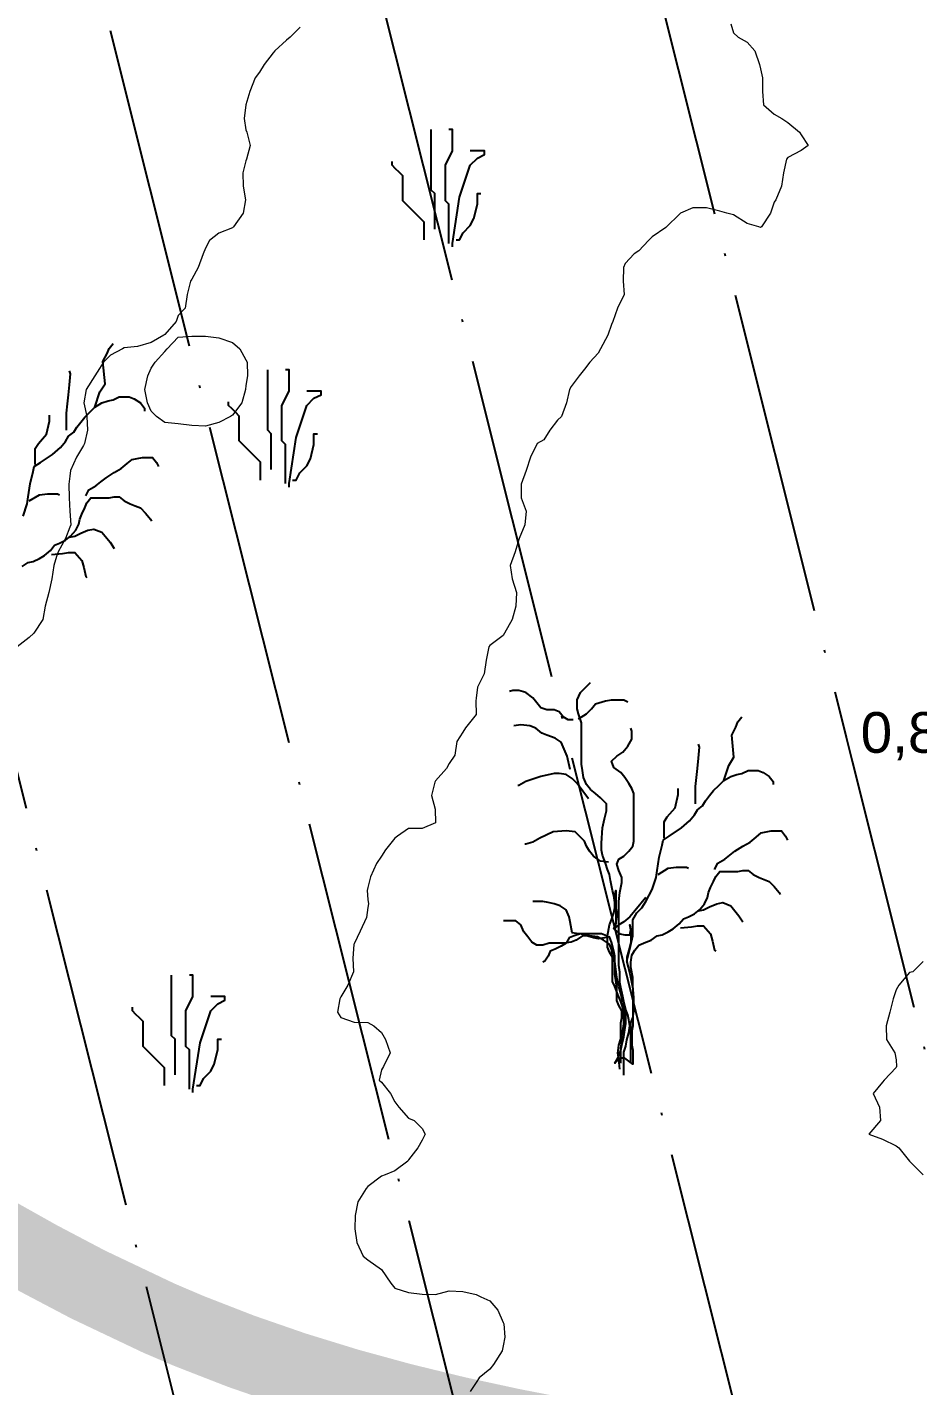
# Model space of a CAD drawing. Header units: centimetres. Extents: x 0 to 642158, y -847 to 649707.
# Drawn here: x 617025.2 to 617058.1, y 621126.5 to 621176.6 of the extents above; entities that cross this region are included whole.
import ezdxf

# ---------------------------------------------------------------- set-up
doc = ezdxf.new("R2010")
doc.units = ezdxf.units.CM
doc.header["$MEASUREMENT"] = 0
doc.linetypes.add('ACAD_ISO04W100', pattern=[30, 24, -3, 0, -3])
for name, color, linetype, lineweight in [('MEV_legende', 7, 'Continuous', 5), ('MEV_vegetal_V', 7, 'Continuous', 25), ('WAL_topographie 0.5', 253, 'Continuous', 20)]:
    doc.layers.add(name, color=color, linetype=linetype, lineweight=lineweight)
doc.layers.add('MEV_schema paysager_Ha', color=7, linetype='Continuous', lineweight=25, transparency=0.13)
doc.styles.add('MEV 1', font='Helvetica.ttf')
picture_1 = doc.add_image_def('image2.png', size_in_pixel=(6614, 11023))

# ---------------------------------------------------------------- blocks, each defined once
blk = doc.blocks.new('legende vegetal')
at = {"linetype": 'ACAD_ISO04W100', "ltscale": 0.5}
for points in [[(617047.531, 621181.179), (617064.258, 621114.562)], [(617037.832, 621178.743), (617054.559, 621112.127)], [(617028.133, 621176.308), (617044.861, 621109.692)], [(617018.434, 621173.873), (617035.162, 621107.256)]]:
    blk.add_lwpolyline(points, dxfattribs=at)
for points in [[(617040.12, 621168.972), (617040.12, 621170.285), (617039.988, 621170.417), (617039.988, 621172.649)], [(617040.645, 621168.447), (617040.645, 621169.891), (617040.514, 621170.023), (617040.514, 621171.336), (617040.777, 621171.861), (617040.777, 621172.649), (617040.645, 621172.649)], [(617039.726, 621168.578), (617039.726, 621169.235), (617039.594, 621169.366), (617039.332, 621169.629), (617039.2, 621169.76), (617039.069, 621169.891), (617038.938, 621170.023), (617038.938, 621170.942), (617038.806, 621171.073), (617038.675, 621171.205), (617038.543, 621171.336), (617038.543, 621171.467)], [(617040.777, 621168.315), (617040.777, 621168.447), (617041.039, 621170.154), (617041.434, 621171.336), (617041.696, 621171.599), (617041.959, 621171.73), (617041.959, 621171.861), (617041.434, 621171.861)], [(617040.908, 621168.578), (617041.039, 621168.578), (617041.171, 621168.841), (617041.434, 621169.103), (617041.565, 621169.366), (617041.696, 621169.891), (617041.696, 621170.285), (617041.828, 621170.285)], [(617034.086, 621160.102), (617034.086, 621161.415), (617033.955, 621161.546), (617033.955, 621163.779)], [(617034.611, 621159.576), (617034.611, 621161.021), (617034.48, 621161.152), (617034.48, 621162.466), (617034.743, 621162.991), (617034.743, 621163.779), (617034.611, 621163.779)], [(617034.743, 621159.445), (617034.743, 621159.576), (617035.005, 621161.284), (617035.4, 621162.466), (617035.662, 621162.728), (617035.925, 621162.859), (617035.925, 621162.991), (617035.4, 621162.991)], [(617033.692, 621159.708), (617033.692, 621160.364), (617033.56, 621160.496), (617033.298, 621160.758), (617033.166, 621160.89), (617033.035, 621161.021), (617032.904, 621161.152), (617032.904, 621162.072), (617032.772, 621162.203), (617032.641, 621162.334), (617032.509, 621162.466), (617032.509, 621162.597)], [(617034.874, 621159.708), (617035.005, 621159.708), (617035.137, 621159.97), (617035.4, 621160.233), (617035.531, 621160.496), (617035.662, 621161.021), (617035.662, 621161.415), (617035.794, 621161.415)], [(617030.536, 621137.748), (617030.536, 621139.062), (617030.405, 621139.193), (617030.405, 621141.425)], [(617031.062, 621137.223), (617031.062, 621138.668), (617030.93, 621138.799), (617030.93, 621140.112), (617031.193, 621140.638), (617031.193, 621141.425), (617031.062, 621141.425)], [(617031.193, 621137.092), (617031.193, 621137.223), (617031.456, 621138.93), (617031.85, 621140.112), (617032.113, 621140.375), (617032.375, 621140.506), (617032.375, 621140.638), (617031.85, 621140.638)], [(617030.142, 621137.354), (617030.142, 621138.011), (617030.011, 621138.142), (617029.748, 621138.405), (617029.617, 621138.536), (617029.485, 621138.668), (617029.354, 621138.799), (617029.354, 621139.718), (617029.223, 621139.85), (617029.091, 621139.981), (617028.96, 621140.112), (617028.96, 621140.244)], [(617031.324, 621137.354), (617031.456, 621137.354), (617031.587, 621137.617), (617031.85, 621137.88), (617031.981, 621138.142), (617032.113, 621138.668), (617032.113, 621139.062), (617032.244, 621139.062)]]:
    blk.add_lwpolyline(points)
at = {"layer": 'MEV_vegetal_V'}
for points in [[(617027.574, 621162.406), (617027.76, 621162.965), (617027.947, 621163.263), (617027.872, 621164.083), (617028.021, 621164.381), (617028.096, 621164.567), (617028.245, 621164.754)], [(617026.53, 621161.548), (617026.53, 621162.182), (617026.567, 621162.518), (617026.605, 621162.853), (617026.642, 621163.226), (617026.679, 621163.636), (617026.642, 621163.747)], [(617024.926, 621158.38), (617025.076, 621158.827), (617025.113, 621159.088), (617025.187, 621159.573), (617025.3, 621160.02), (617025.337, 621160.206), (617025.56, 621160.356), (617026.008, 621160.654), (617026.306, 621160.915), (617026.492, 621161.138), (617026.605, 621161.325), (617026.791, 621161.474), (617026.903, 621161.66), (617027.052, 621161.847), (617027.201, 621162.033), (617027.387, 621162.219), (617027.574, 621162.406), (617027.835, 621162.555), (617028.059, 621162.629), (617028.245, 621162.667), (617028.469, 621162.778), (617028.842, 621162.778), (617029.028, 621162.704), (617029.252, 621162.555), (617029.401, 621162.368), (617029.401, 621162.257)], [(617025.374, 621160.281), (617025.374, 621160.877), (617025.486, 621161.064), (617025.784, 621161.399), (617025.896, 621161.884), (617025.896, 621162.108)], [(617027.238, 621159.125), (617027.35, 621159.349), (617027.611, 621159.498), (617027.798, 621159.647), (617027.984, 621159.796), (617028.282, 621159.983), (617028.543, 621160.132), (617028.767, 621160.318), (617028.953, 621160.467), (617029.14, 621160.505), (617029.326, 621160.542), (617029.7, 621160.542), (617029.848, 621160.356), (617029.923, 621160.206)], [(617024.889, 621156.516), (617025.113, 621156.665), (617025.3, 621156.702), (617025.523, 621156.814), (617025.71, 621156.926), (617025.933, 621157.113), (617026.082, 621157.299), (617026.269, 621157.373), (617026.492, 621157.485), (617026.679, 621157.634), (617026.866, 621157.858), (617026.977, 621158.082), (617027.015, 621158.268), (617027.089, 621158.454), (617027.201, 621158.678), (617027.276, 621158.864), (617027.425, 621159.051), (617028.096, 621159.051), (617028.282, 621159.088), (617028.469, 621159.088), (617028.655, 621158.939), (617028.879, 621158.827), (617029.066, 621158.753), (617029.252, 621158.678), (617029.438, 621158.492), (617029.625, 621158.268), (617029.662, 621158.194)], [(617025.15, 621158.939), (617025.523, 621159.163), (617025.821, 621159.2), (617026.194, 621159.2), (617026.269, 621159.163)], [(617026.642, 621157.597), (617026.828, 621157.634), (617027.052, 621157.746), (617027.313, 621157.858), (617027.537, 621157.895), (617027.835, 621157.783), (617028.133, 621157.411), (617028.282, 621157.187)], [(617025.971, 621156.963), (617026.381, 621157.001), (617026.605, 621157.038), (617026.828, 621157.038), (617027.089, 621156.74), (617027.164, 621156.479), (617027.238, 621156.143), (617027.276, 621156.106)], [(617045.235, 621150.852), (617045.048, 621150.852), (617044.862, 621150.964), (617044.713, 621151.151), (617044.527, 621151.225), (617044.265, 621151.225), (617044.042, 621151.3), (617043.743, 621151.672), (617043.482, 621151.859), (617043.221, 621151.933), (617042.998, 621151.933), (617042.885, 621151.896)], [(617046.988, 621138.179), (617046.988, 621138.738), (617047.025, 621138.962), (617047.025, 621139.186), (617047.062, 621139.372), (617047.099, 621139.633), (617047.099, 621140.117), (617046.988, 621140.453), (617046.875, 621140.714), (617046.764, 621141.012), (617046.689, 621141.198), (617046.689, 621142.093), (617046.577, 621142.279), (617046.503, 621142.466), (617046.503, 621142.876), (617046.577, 621143.286), (617046.652, 621143.472), (617046.727, 621143.733), (617046.764, 621143.919), (617046.764, 621144.106), (617046.727, 621144.367), (617046.689, 621144.553), (617046.614, 621144.926), (617046.577, 621145.149), (617046.503, 621145.336), (617046.428, 621145.559), (617046.316, 621145.858), (617046.279, 621146.044), (617046.279, 621146.305), (617046.316, 621146.864), (617046.391, 621147.2), (617046.465, 621147.498), (617046.465, 621147.759), (617046.242, 621147.982), (617046.055, 621148.132), (617045.869, 621148.281), (617045.72, 621148.467), (617045.608, 621148.728), (617045.57, 621148.989), (617045.533, 621149.213), (617045.533, 621150.741), (617045.422, 621151.076), (617045.384, 621151.262), (617045.384, 621151.598), (617045.496, 621151.859), (617045.72, 621152.082), (617045.869, 621152.232)], [(617045.422, 621150.89), (617045.72, 621151.076), (617045.906, 621151.262), (617046.055, 621151.449), (617046.428, 621151.561), (617046.652, 621151.598), (617047.099, 621151.598), (617047.248, 621151.523)], [(617050.791, 621148.616), (617050.977, 621149.175), (617051.164, 621149.473), (617051.089, 621150.293), (617051.238, 621150.591), (617051.313, 621150.778), (617051.462, 621150.964)], [(617045.123, 621149.026), (617045.011, 621149.511), (617044.788, 621150.032), (617044.564, 621150.181), (617044.265, 621150.293), (617044.079, 621150.368), (617043.855, 621150.554), (617043.632, 621150.629), (617043.296, 621150.666), (617043.035, 621150.629)], [(617047.099, 621137.732), (617047.099, 621138.589), (617047.174, 621138.813), (617047.211, 621139.036), (617047.286, 621139.297), (617047.323, 621139.558), (617047.286, 621139.782), (617047.248, 621139.968), (617047.174, 621140.154), (617047.099, 621140.453), (617047.062, 621140.639), (617046.988, 621140.974), (617046.95, 621141.161), (617046.95, 621141.534), (617046.913, 621141.795), (617046.913, 621144.143), (617046.95, 621144.478), (617046.988, 621144.665), (617047.025, 621144.851), (617047.025, 621145.038), (617046.913, 621145.299), (617046.838, 621145.522), (617046.913, 621145.709), (617047.099, 621145.82), (617047.286, 621146.007), (617047.435, 621146.193), (617047.472, 621146.38), (617047.472, 621148.132), (617047.398, 621148.318), (617047.286, 621148.504), (617047.137, 621148.728), (617046.988, 621148.914), (617046.727, 621149.101), (617046.652, 621149.324), (617046.838, 621149.511), (617047.062, 621149.66), (617047.248, 621149.883), (617047.398, 621150.144), (617047.398, 621150.442), (617047.36, 621150.554)], [(617049.747, 621147.759), (617049.747, 621148.392), (617049.784, 621148.728), (617049.822, 621149.063), (617049.859, 621149.436), (617049.896, 621149.846), (617049.859, 621149.958)], [(617045.794, 621147.945), (617045.384, 621148.504), (617045.198, 621148.691), (617044.974, 621148.84), (617044.713, 621148.877), (617044.527, 621148.877), (617044.042, 621148.765), (617043.482, 621148.579), (617043.221, 621148.43), (617043.184, 621148.43)], [(617047.211, 621141.944), (617047.323, 621142.391), (617047.435, 621142.876), (617047.435, 621143.472), (617047.584, 621143.733), (617047.77, 621143.919), (617047.92, 621144.143), (617048.143, 621144.59), (617048.293, 621145.038), (617048.33, 621145.299), (617048.404, 621145.783), (617048.517, 621146.23), (617048.554, 621146.417), (617048.777, 621146.566), (617049.225, 621146.864), (617049.523, 621147.125), (617049.709, 621147.349), (617049.822, 621147.535), (617050.008, 621147.684), (617050.12, 621147.871), (617050.269, 621148.057), (617050.418, 621148.243), (617050.604, 621148.43), (617050.791, 621148.616), (617051.052, 621148.765), (617051.275, 621148.84), (617051.462, 621148.877), (617051.686, 621148.989), (617052.059, 621148.989), (617052.245, 621148.914), (617052.469, 621148.765), (617052.618, 621148.579), (617052.618, 621148.467)], [(617048.591, 621146.491), (617048.591, 621147.088), (617048.703, 621147.274), (617049.001, 621147.61), (617049.113, 621148.094), (617049.113, 621148.318)], [(617046.54, 621145.597), (617046.242, 621145.634), (617045.98, 621145.82), (617045.832, 621146.007), (617045.72, 621146.193), (617045.645, 621146.38), (617045.309, 621146.715), (617044.974, 621146.752), (617044.489, 621146.715), (617044.004, 621146.491), (617043.743, 621146.342), (617043.482, 621146.268), (617043.445, 621146.268)], [(617050.455, 621145.336), (617050.567, 621145.559), (617050.828, 621145.709), (617051.015, 621145.858), (617051.201, 621146.007), (617051.499, 621146.193), (617051.76, 621146.342), (617051.984, 621146.529), (617052.17, 621146.678), (617052.357, 621146.715), (617052.543, 621146.752), (617052.917, 621146.752), (617053.065, 621146.566), (617053.14, 621146.417)], [(617047.36, 621138.179), (617047.36, 621139.67), (617047.435, 621139.857), (617047.472, 621140.08), (617047.472, 621140.602), (617047.435, 621141.049), (617047.435, 621141.347), (617047.36, 621141.72), (617047.36, 621141.906), (617047.398, 621142.167), (617047.509, 621142.354), (617047.659, 621142.54), (617047.92, 621142.652), (617048.106, 621142.726), (617048.33, 621142.876), (617048.517, 621142.913), (617048.74, 621143.025), (617048.927, 621143.136), (617049.15, 621143.323), (617049.299, 621143.509), (617049.486, 621143.584), (617049.709, 621143.696), (617049.896, 621143.845), (617050.083, 621144.068), (617050.194, 621144.292), (617050.232, 621144.478), (617050.306, 621144.665), (617050.418, 621144.888), (617050.493, 621145.075), (617050.642, 621145.261), (617051.313, 621145.261), (617051.499, 621145.299), (617051.686, 621145.299), (617051.872, 621145.149), (617052.096, 621145.038), (617052.283, 621144.963), (617052.469, 621144.888), (617052.655, 621144.702), (617052.842, 621144.478), (617052.879, 621144.404)], [(617048.367, 621145.149), (617048.74, 621145.373), (617049.038, 621145.41), (617049.411, 621145.41), (617049.486, 621145.373)], [(617047.92, 621144.292), (617047.509, 621143.807), (617047.323, 621143.584), (617047.099, 621143.397), (617046.913, 621143.286), (617046.727, 621143.136), (617046.801, 621143.323), (617046.838, 621143.584), (617046.838, 621143.77), (617046.801, 621143.957), (617046.801, 621144.18), (617046.764, 621144.367), (617046.801, 621144.553), (617046.801, 621143.36), (617046.764, 621143.099), (617046.95, 621142.95), (617047.137, 621142.913), (617047.323, 621142.913), (617047.36, 621143.099), (617047.323, 621143.286), (617047.36, 621143.062), (617047.36, 621142.652), (617047.286, 621142.354), (617047.211, 621142.093), (617047.211, 621141.906), (617047.323, 621141.496), (617047.435, 621140.937), (617047.435, 621139.558), (617047.398, 621139.372), (617047.398, 621138.85), (617047.435, 621138.664), (617047.435, 621138.142), (617047.137, 621138.365), (617046.95, 621138.365), (617046.764, 621138.179), (617046.875, 621138.365), (617046.988, 621138.664), (617047.025, 621138.85), (617047.099, 621139.148), (617047.137, 621139.409), (617047.174, 621139.633), (617047.174, 621140.005), (617047.062, 621140.415), (617046.988, 621140.751), (617046.913, 621141.012), (617046.838, 621141.347), (617046.764, 621141.944), (617046.764, 621142.13), (617046.727, 621142.316), (617046.652, 621142.652), (617046.577, 621142.838), (617046.391, 621142.801), (617046.167, 621142.764), (617045.98, 621142.801), (617045.72, 621142.876), (617045.496, 621142.95), (617045.272, 621142.876), (617045.086, 621142.801), (617044.974, 621142.615), (617044.788, 621142.503), (617044.564, 621142.391), (617044.377, 621142.316), (617044.303, 621142.13), (617044.191, 621141.944), (617044.116, 621141.906)], [(617046.465, 621142.876), (617046.279, 621142.95), (617045.422, 621142.95), (617045.198, 621142.987), (617045.123, 621143.397), (617045.086, 621143.584), (617044.974, 621143.845), (617044.75, 621143.994), (617044.527, 621144.068), (617044.303, 621144.106), (617044.116, 621144.143), (617043.743, 621144.143)], [(617049.859, 621143.807), (617050.045, 621143.845), (617050.269, 621143.957), (617050.53, 621144.068), (617050.754, 621144.106), (617051.052, 621143.994), (617051.35, 621143.621), (617051.499, 621143.397)], [(617046.95, 621137.955), (617046.913, 621138.328), (617046.875, 621138.552), (617046.913, 621138.85), (617046.988, 621139.074), (617046.988, 621139.67), (617047.025, 621139.857), (617047.025, 621140.117), (617046.913, 621140.304), (617046.838, 621140.49), (617046.838, 621140.974), (617046.801, 621141.235), (617046.764, 621141.459), (617046.764, 621141.906), (617046.689, 621142.205), (617046.652, 621142.391), (617046.577, 621142.577), (617046.354, 621142.726), (617046.13, 621142.838), (617045.832, 621142.876), (617045.57, 621142.876), (617045.347, 621142.726), (617045.16, 621142.652), (617044.899, 621142.615), (617044.34, 621142.615), (617044.116, 621142.54), (617043.893, 621142.54), (617043.706, 621142.652), (617043.557, 621142.838), (617043.408, 621143.025), (617043.296, 621143.286), (617043.109, 621143.435), (617042.662, 621143.435)], [(617049.188, 621143.174), (617049.598, 621143.211), (617049.822, 621143.248), (617050.045, 621143.248), (617050.306, 621142.95), (617050.381, 621142.689), (617050.455, 621142.354), (617050.493, 621142.316)]]:
    blk.add_lwpolyline(points, dxfattribs=at)

msp = doc.modelspace()

# ---------------------------------------------------------------- hatches: boundary and pattern name
at = {"layer": 'MEV_schema paysager_Ha', "transparency": 33554687}
h = msp.add_hatch(dxfattribs=at)
h.set_pattern_fill('AR-SAND', color=256, angle=45)
h.set_pattern_definition([(82.5, (0, 0), (-1.407013184, 1.3179271225), [0, -1.52, 0, -1.7, 0, -1.625]), (52.5, (0, 0), (-0.744137511, 3.24697973), [0, -0.82, 0, -1.37, 0, -0.525]), (12.5, (-0.8697, -0.8697), (2.198029273, 2.206032383), [0, -0.5, 0, -1.8, 0, -2.35]), (2.5, (-0.8697, -0.8697), (1.5050421636, 2.746262851), [0, -0.25, 0, -1.18, 0, -1.35])])
h.paths.add_polyline_path([(617068.737, 621071.012), (617070.354, 621071.403), (617072.44, 621071.921), (617074.536, 621072.471), (617076.635, 621073.067), (617078.733, 621073.724), (617080.828, 621074.457), (617083.074, 621075.352), (617084.959, 621076.203), (617086.967, 621077.218), (617088.93, 621078.32), (617090.841, 621079.503), (617092.696, 621080.761), (617094.495, 621082.09), (617096.461, 621083.678), (617097.882, 621084.92), (617099.47, 621086.39), (617101.015, 621087.885), (617102.541, 621089.394), (617103.935, 621090.777), (617105.696, 621092.545), (617107.306, 621094.375), (617108.736, 621096.507), (617109.704, 621098.829), (617110.124, 621101.807), (617109.851, 621104.621), (617108.826, 621107.678), (617107.699, 621109.596), (617106.048, 621111.564), (617104.161, 621113.226), (617102.181, 621114.61), (617101.061, 621115.29), (617098.084, 621116.848), (617095.977, 621117.766), (617093.867, 621118.56), (617091.742, 621119.252), (617089.609, 621119.855), (617087.478, 621120.383), (617085.906, 621120.733), (617083.21, 621121.269), (617081.071, 621121.645), (617078.935, 621121.982), (617076.799, 621122.284), (617074.666, 621122.558), (617072.535, 621122.808), (617070.407, 621123.038), (617067.899, 621123.29), (617066.169, 621123.457), (617064.06, 621123.656), (617061.958, 621123.853), (617059.862, 621124.054), (617057.773, 621124.264), (617055.692, 621124.486), (617053.618, 621124.725), (617051.551, 621124.986), (617049.494, 621125.272), (617047.027, 621125.658), (617045.4, 621125.942), (617043.367, 621126.335), (617041.353, 621126.771), (617039.361, 621127.256), (617037.394, 621127.794), (617035.458, 621128.39), (617033.554, 621129.049), (617031.678, 621129.779), (617030.614, 621130.233), (617028.043, 621131.455), (617026.258, 621132.395), (617024.469, 621133.399), (617022.682, 621134.449), (617020.889, 621135.535), (617018.693, 621136.792), (617016.502, 621138.219), (617015.086, 621133.908), (617019.431, 621133.145), (617021.247, 621132.045), (617023.075, 621130.971), (617024.92, 621129.935), (617026.789, 621128.951), (617029.464, 621127.68), (617030.621, 621127.186), (617032.589, 621126.42), (617034.587, 621125.729), (617036.613, 621125.105), (617038.66, 621124.544), (617040.726, 621124.042), (617042.805, 621123.591), (617044.894, 621123.188), (617046.57, 621122.896), (617049.085, 621122.502), (617051.183, 621122.21), (617053.282, 621121.945), (617055.383, 621121.703), (617057.485, 621121.478), (617059.589, 621121.268), (617061.693, 621121.066), (617063.798, 621120.868), (617065.904, 621120.67), (617067.624, 621120.504), (617070.116, 621120.253), (617072.221, 621120.025), (617074.325, 621119.779), (617076.425, 621119.509), (617078.52, 621119.212), (617080.611, 621118.883), (617082.694, 621118.517), (617085.329, 621117.993), (617086.837, 621117.657), (617088.891, 621117.149), (617090.927, 621116.573), (617092.94, 621115.917), (617094.924, 621115.171), (617096.874, 621114.321), (617099.684, 621112.85), (617100.651, 621112.263), (617102.428, 621111.021), (617104.039, 621109.602), (617105.404, 621107.976), (617106.264, 621106.512), (617107.095, 621104.033), (617107.305, 621101.868), (617106.981, 621099.575), (617106.258, 621097.838), (617105.083, 621096.087), (617103.651, 621094.459), (617101.957, 621092.759), (617100.57, 621091.383), (617099.058, 621089.887), (617097.545, 621088.424), (617096.009, 621087.001), (617094.66, 621085.822), (617092.783, 621084.306), (617091.078, 621083.047), (617089.318, 621081.854), (617087.507, 621080.732), (617085.649, 621079.689), (617083.75, 621078.73), (617081.979, 621077.929), (617079.847, 621077.081), (617077.852, 621076.382), (617075.834, 621075.75), (617073.798, 621075.172), (617071.747, 621074.634), (617069.688, 621074.122), (617068.01, 621073.717)])

# ---------------------------------------------------------------- linework, layer by layer
at = {"layer": 'WAL_topographie 0.5'}
for points in [[(617035.25, 621176.625), (617034.875, 621176.25), (617034.75, 621176.148), (617034.32, 621175.75), (617034.25, 621175.679), (617033.917, 621175.25), (617033.75, 621174.966), (617033.593, 621174.75), (617033.395, 621174.25), (617033.25, 621173.75), (617033.25, 621173.75), (617033.182, 621173.25), (617033.25, 621172.833), (617033.276, 621172.75), (617033.408, 621172.25), (617033.269, 621171.75), (617033.25, 621171.694), (617033.129, 621171.25), (617033.152, 621170.75), (617033.226, 621170.25), (617033.15, 621169.75), (617032.793, 621169.25), (617032.75, 621169.212), (617032.25, 621169.019), (617031.9, 621168.75), (617031.75, 621168.469), (617031.67, 621168.25), (617031.482, 621167.75), (617031.25, 621167.318), (617031.196, 621167.25), (617031.083, 621166.75), (617031, 621166.25), (617030.75, 621165.972), (617030.67, 621165.75), (617030.25, 621165.273), (617030.214, 621165.25), (617029.75, 621164.979), (617029.25, 621164.838), (617028.75, 621164.779), (617028.697, 621164.75), (617028.25, 621164.514), (617027.993, 621164.25), (617027.75, 621163.89), (617027.667, 621163.75), (617027.347, 621163.25), (617027.265, 621162.75), (617027.378, 621162.25), (617027.402, 621161.75), (617027.288, 621161.25), (617027.25, 621161.175), (617026.992, 621160.75), (617026.776, 621160.25), (617026.75, 621160.05), (617026.709, 621159.75), (617026.723, 621159.25), (617026.75, 621158.75), (617026.75, 621158.75), (617026.788, 621158.25), (617026.75, 621158.159), (617026.589, 621157.75), (617026.313, 621157.25), (617026.25, 621157.083), (617026.154, 621156.75), (617026.078, 621156.25), (617025.972, 621155.75), (617025.839, 621155.25), (617025.75, 621154.75), (617025.75, 621154.75), (617025.417, 621154.25), (617025.25, 621154.083), (617024.8, 621153.75)], [(617051.15, 621176.75), (617051.25, 621176.417), (617051.417, 621176.25), (617051.75, 621176.068), (617052.042, 621175.75), (617052.214, 621175.25), (617052.25, 621175.083), (617052.317, 621174.75), (617052.321, 621174.25), (617052.35, 621173.75), (617052.75, 621173.417), (617053.036, 621173.25), (617053.25, 621173.1), (617053.687, 621172.75), (617053.75, 621172.65), (617054, 621172.25), (617053.75, 621172.068), (617053.25, 621171.812), (617053.2, 621171.75), (617053.094, 621171.25), (617053.016, 621170.75), (617052.812, 621170.25), (617052.75, 621170.167), (617052.618, 621169.75), (617052.286, 621169.25), (617052.25, 621169.225), (617052.179, 621169.25), (617051.75, 621169.37), (617051.25, 621169.7), (617051, 621169.75), (617050.75, 621169.829), (617050.25, 621169.95), (617049.75, 621169.95), (617049.296, 621169.75), (617049.25, 621169.719), (617048.781, 621169.25), (617048.75, 621169.232), (617048.25, 621168.881), (617048.113, 621168.75), (617047.75, 621168.369), (617047.583, 621168.25), (617047.25, 621167.893), (617047.191, 621167.75), (617047.172, 621167.25), (617047.208, 621166.75), (617046.97, 621166.25), (617046.797, 621165.75), (617046.75, 621165.643), (617046.613, 621165.25), (617046.341, 621164.75), (617046.25, 621164.583), (617045.95, 621164.25), (617045.75, 621164), (617045.55, 621163.75), (617045.25, 621163.35), (617045.196, 621163.25), (617045.083, 621162.75), (617044.893, 621162.25), (617044.75, 621162.119), (617044.467, 621161.75), (617044.25, 621161.389), (617044, 621161.25), (617043.75, 621160.75), (617043.75, 621160.75), (617043.589, 621160.25), (617043.406, 621159.75), (617043.412, 621159.25), (617043.593, 621158.75), (617043.55, 621158.25), (617043.335, 621157.75), (617043.25, 621157.458), (617043.186, 621157.25), (617043, 621156.75), (617043.083, 621156.25), (617043.239, 621155.75), (617043.207, 621155.25), (617043.083, 621154.75), (617042.788, 621154.25), (617042.75, 621154.167), (617042.25, 621153.794), (617042.221, 621153.75), (617042.114, 621153.25), (617042.038, 621152.75), (617041.803, 621152.25), (617041.75, 621151.85), (617041.738, 621151.75), (617041.75, 621151.251), (617041.75, 621151.25), (617041.75, 621151.25), (617041.359, 621150.75), (617041.25, 621150.594), (617041.03, 621150.25), (617040.96, 621149.75), (617040.75, 621149.442), (617040.657, 621149.25), (617040.25, 621148.792), (617040.222, 621148.75), (617040.105, 621148.25), (617040.232, 621147.75), (617040.25, 621147.251), (617040.25, 621147.25), (617040.25, 621147.25), (617039.75, 621147.036), (617039.25, 621147.04), (617038.841, 621146.75), (617038.75, 621146.683), (617038.399, 621146.25), (617038.25, 621146.021), (617038.074, 621145.75), (617037.85, 621145.25), (617037.75, 621144.861), (617037.723, 621144.75), (617037.75, 621144.417), (617037.773, 621144.25), (617037.75, 621144.125), (617037.703, 621143.75), (617037.471, 621143.25), (617037.25, 621142.781), (617037.235, 621142.75), (617037.197, 621142.25), (617037.222, 621141.75), (617037.015, 621141.25), (617036.75, 621140.821), (617036.713, 621140.75), (617036.632, 621140.25), (617036.75, 621140.06), (617037.25, 621139.881), (617037.75, 621139.875), (617037.969, 621139.75), (617038.25, 621139.5), (617038.395, 621139.25), (617038.568, 621138.75), (617038.321, 621138.25), (617038.25, 621138.125), (617038.167, 621137.75), (617038.25, 621137.671), (617038.583, 621137.25), (617038.75, 621136.942), (617038.889, 621136.75), (617039.25, 621136.344), (617039.464, 621136.25), (617039.75, 621135.964), (617039.865, 621135.75), (617039.75, 621135.535), (617039.596, 621135.25), (617039.25, 621134.8), (617039.226, 621134.75), (617038.75, 621134.393), (617038.387, 621134.25), (617038.25, 621134.2), (617037.75, 621133.817), (617037.681, 621133.75), (617037.382, 621133.25), (617037.279, 621132.75), (617037.267, 621132.25), (617037.341, 621131.75), (617037.571, 621131.25), (617037.75, 621131.111), (617038.25, 621130.75), (617038.25, 621130.75), (617038.596, 621130.25), (617038.75, 621130.068), (617039.25, 621129.902), (617039.75, 621129.844), (617040.25, 621129.836), (617040.75, 621129.963), (617041.25, 621129.942), (617041.75, 621129.829), (617041.917, 621129.75), (617042.25, 621129.593), (617042.546, 621129.25), (617042.75, 621128.792), (617042.766, 621128.75), (617042.81, 621128.25), (617042.75, 621127.934), (617042.712, 621127.75), (617042.388, 621127.25), (617042.25, 621127.077), (617041.855, 621126.75), (617041.75, 621126.577), (617041.526, 621126.25)], [(617032.674, 621162.25), (617032.25, 621162.028), (617031.75, 621161.888), (617031.25, 621161.92), (617030.75, 621161.981), (617030.25, 621162.026), (617029.941, 621162.25), (617029.75, 621162.441), (617029.609, 621162.75), (617029.515, 621163.25), (617029.625, 621163.75), (617029.75, 621164.039), (617029.893, 621164.25), (617030.25, 621164.65), (617030.336, 621164.75), (617030.75, 621165.179), (617031.25, 621165.215), (617031.75, 621165.211), (617032.25, 621165.148), (617032.75, 621164.982), (617033.021, 621164.75), (617033.25, 621164.341), (617033.288, 621164.25), (617033.307, 621163.75), (617033.25, 621163.393), (617033.226, 621163.25), (617033.097, 621162.75), (617032.75, 621162.302), (617032.674, 621162.25)], [(617058.25, 621142.125), (617057.875, 621141.75), (617057.75, 621141.719), (617057.355, 621141.25), (617057.25, 621141.083), (617057.139, 621140.75), (617057.018, 621140.25), (617056.887, 621139.75), (617056.895, 621139.25), (617057.21, 621138.75), (617057.25, 621138.5), (617057.272, 621138.25), (617057.25, 621138.21), (617056.808, 621137.75), (617056.75, 621137.675), (617056.41, 621137.25), (617056.639, 621136.75), (617056.673, 621136.25), (617056.25, 621135.75), (617056.75, 621135.571), (617057.25, 621135.325), (617057.35, 621135.25), (617057.75, 621134.75), (617057.75, 621134.75), (617058.25, 621134.25)]]:
    msp.add_lwpolyline(points, dxfattribs=at)

# ---------------------------------------------------------------- pictures from other files: only their frames are drawn
image = msp.add_image(picture_1, insert=(616830.845, 620745.783), size_in_units=(429.466, 715.756), dxfattribs=dict(brightness=75))
image.dxf.flags = 7

# ---------------------------------------------------------------- next in the draw order: texts
at = {"layer": 'MEV_legende', "color": 22, "transparency": 33554687, "insert": (617055.746, 621151.333), "char_height": 1.5, "attachment_point": 1, "style": 'MEV 1', "bg_fill": 3, "box_fill_scale": 1.2, "bg_fill_color": 256, "bg_fill_transparency": 0}
msp.add_mtext_dynamic_manual_height_columns('\\pxqc;{\\C256;0,82 ha}', width=7.38258, gutter_width=12.5, heights=[0], dxfattribs=at)

# ---------------------------------------------------------------- next in the draw order: block references
at = {"layer": 'MEV_vegetal_V'}
msp.add_blockref('legende vegetal', (0.098, 0.193), dxfattribs=at)

doc.saveas('drawing.dxf')
